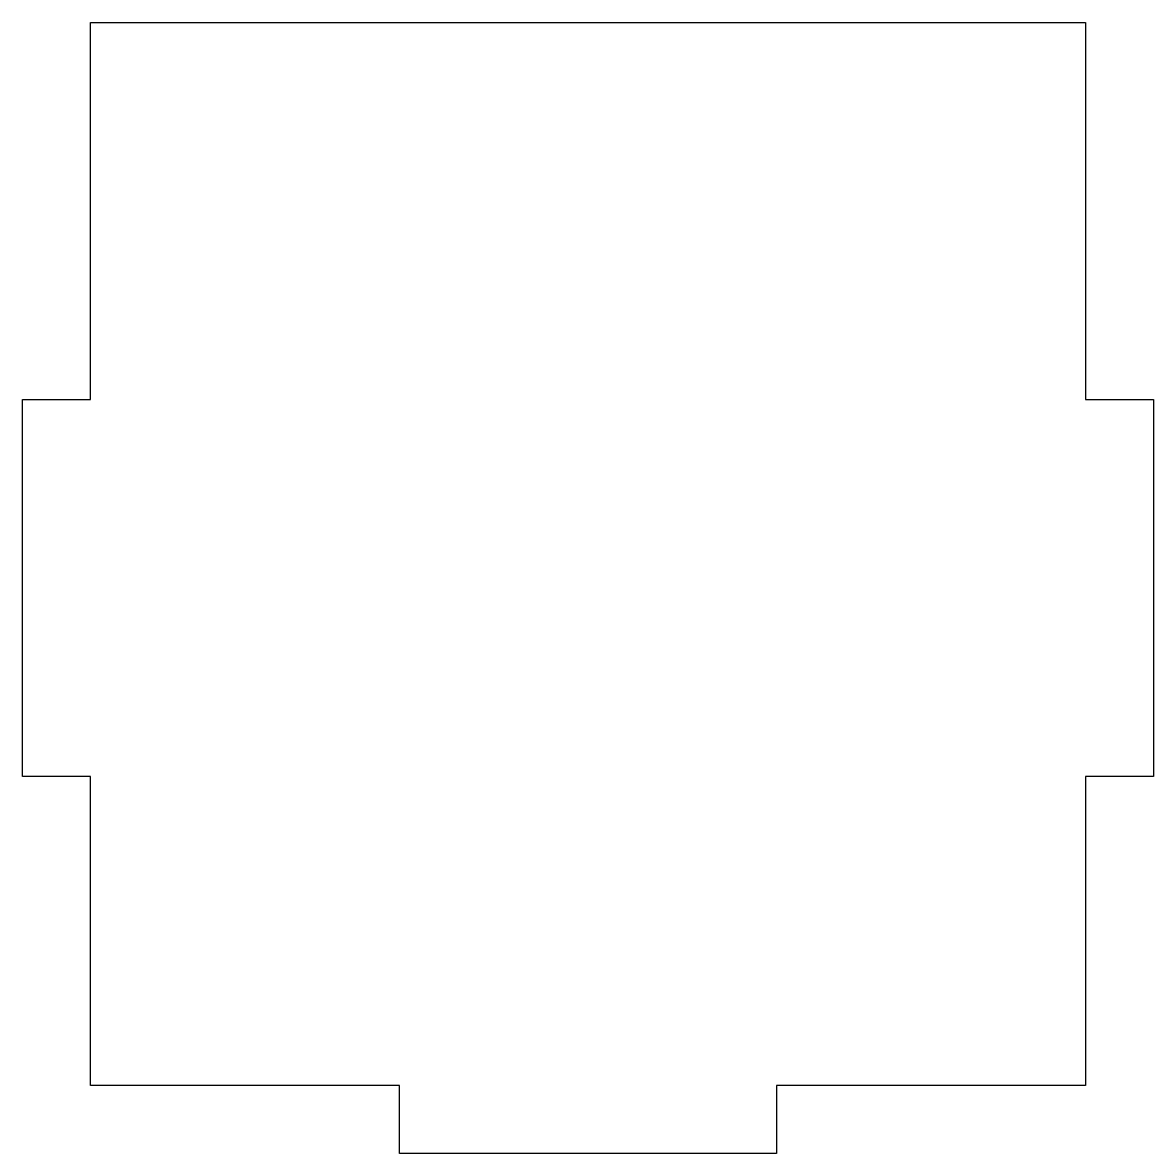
# Model space of a CAD drawing. Header units: millimetres. Extents: x 0 to 50, y 0 to 50.
import ezdxf

# ---------------------------------------------------------------- set-up
doc = ezdxf.new("R2010")
doc.units = ezdxf.units.MM
doc.layers.get('0').update_dxf_attribs({"linetype": 'CONTINUOUS'})

msp = doc.modelspace()

# ---------------------------------------------------------------- linework, layer by layer
msp.add_lwpolyline([(16.667, 0), (16.667, 3), (3, 3), (3, 16.667), (0, 16.667), (0, 33.333), (3, 33.333), (3, 50), (47, 50), (47, 33.333), (50, 33.333), (50, 16.667), (47, 16.667), (47, 3), (33.333, 3), (33.333, 0)], close=True)

doc.saveas('drawing.dxf')
